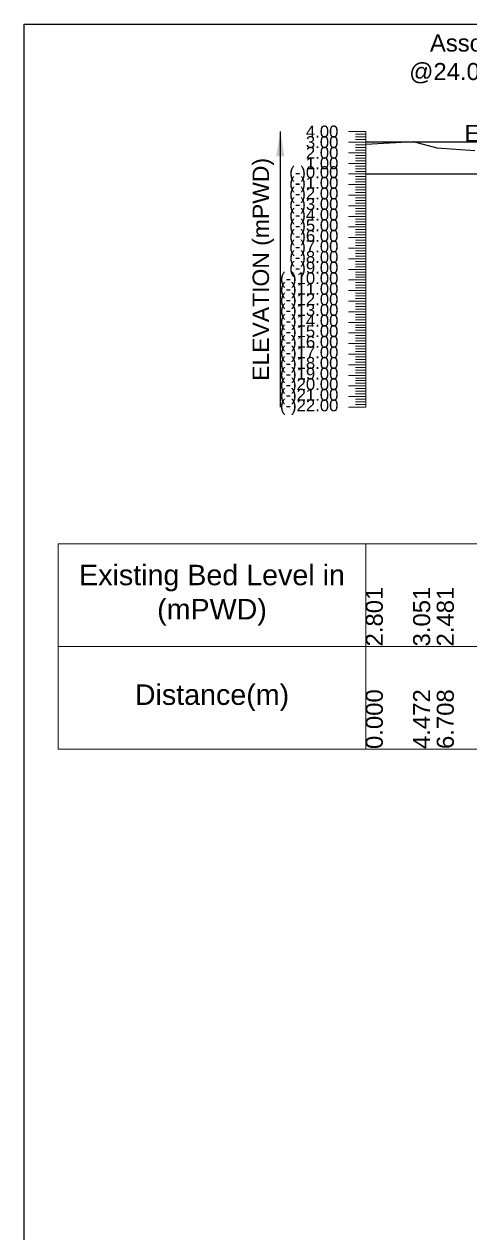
# Model space of a CAD drawing. Header units: inches. Extents: x 89000 to 845000, y -7071 to 18.
# Drawn here: x 310000 to 311305, y -3536 to 0 of the extents above; entities that cross this region are included whole.
import ezdxf

# ---------------------------------------------------------------- set-up
doc = ezdxf.new("R2010")
doc.units = ezdxf.units.IN
doc.header["$LTSCALE"] = 7
doc.header["$MEASUREMENT"] = 0
for name, color, linetype, lineweight in [('Cross section Data Border', 7, 'Continuous', 9), ('Cross Section Labels', 7, 'Continuous', 9), ('Existing_Bed_Level for Xsection', 7, 'Continuous', 25), ('Long Section Labels', 7, 'Continuous', 9)]:
    doc.layers.add(name, color=color, linetype=linetype, lineweight=lineweight)
doc.styles.get("Standard").update_dxf_attribs({"font": 'arial.ttf'})
doc.dimstyles.get("Standard").update_dxf_attribs({"dimtxt": 0.18, "dimasz": 0.18, "dimexe": 0.18, "dimexo": 0.0625, "dimgap": 0.09, "dimtad": 0, "dimtih": 1, "dimtoh": 1, "dimdec": 4, "dimzin": 0, "dimdsep": 46, "dimtxsty": 'Standard', "dimcen": 0.09, "dimadec": 0, "dimazin": 0, "dimtfac": 1, "dimtdec": 4, "dimtofl": 0, "dimtmove": 0, "dimatfit": 3, "dimfxl": 1, "dimtolj": 1, "dimtzin": 0, "dimarcsym": 0})

msp = doc.modelspace()

# ---------------------------------------------------------------- linework, layer by layer
msp.add_lwpolyline([(310000, 0), (320000, 0), (320000, -7071), (310000, -7071)], close=True)
at = {"layer": 'Cross section Data Border'}
msp.add_lwpolyline([(310100, -1520.26), (319197.17389, -1520.26), (319197.17389, -2120.26), (310100, -2120.26)], close=True, dxfattribs=at)
for points in [[(311000, -1520.26), (311000, -2120.26)], [(310100, -1820.26), (319197.17389, -1820.26)]]:
    msp.add_lwpolyline(points, dxfattribs=at)
at = {"layer": 'Existing_Bed_Level for Xsection'}
for points in [[(311000, -351.429), (311138.63621, -343.679), (311207.95432, -361.349), (311319.16453, -369.719)], [(311723.03803, -345.26), (311000, -345.26)], [(311000, -438.26), (319097.17389, -438.26)]]:
    msp.add_lwpolyline(points, dxfattribs=at)
at = {"layer": 'Long Section Labels'}
for points in [[(311000, -314.26), (310950, -314.26)], [(311000, -1120.26), (311000, -1089.26), (311000, -1058.26), (311000, -1027.26), (311000, -996.26), (311000, -965.26), (311000, -934.26), (311000, -903.26), (311000, -872.26), (311000, -841.26), (311000, -810.26), (311000, -779.26), (311000, -748.26), (311000, -717.26), (311000, -686.26), (311000, -655.26), (311000, -624.26), (311000, -593.26), (311000, -562.26), (311000, -531.26), (311000, -500.26), (311000, -469.26), (311000, -438.26), (311000, -407.26), (311000, -376.26), (311000, -345.26), (311000, -314.26)], [(311000, -345.26), (310950, -345.26)], [(311000, -322.01), (310970, -322.01)], [(311000, -329.76), (310970, -329.76)], [(311000, -337.51), (310970, -337.51)], [(311000, -353.01), (310970, -353.01)], [(311000, -376.26), (310950, -376.26)], [(311000, -360.76), (310970, -360.76)], [(311000, -368.51), (310970, -368.51)], [(311000, -384.01), (310970, -384.01)], [(311000, -407.26), (310950, -407.26)], [(311000, -391.76), (310970, -391.76)], [(311000, -399.51), (310970, -399.51)], [(311000, -415.01), (310970, -415.01)], [(311000, -422.76), (310970, -422.76)], [(311000, -438.26), (310950, -438.26)], [(311000, -430.51), (310970, -430.51)], [(311000, -446.01), (310970, -446.01)], [(311000, -453.76), (310970, -453.76)], [(311000, -469.26), (310950, -469.26)], [(311000, -461.51), (310970, -461.51)], [(311000, -477.01), (310970, -477.01)], [(311000, -484.76), (310970, -484.76)], [(311000, -492.51), (310970, -492.51)], [(311000, -500.26), (310950, -500.26)], [(311000, -508.01), (310970, -508.01)], [(311000, -515.76), (310970, -515.76)], [(311000, -523.51), (310970, -523.51)], [(311000, -531.26), (310950, -531.26)], [(311000, -562.26), (310950, -562.26)], [(311000, -539.01), (310970, -539.01)], [(311000, -546.76), (310970, -546.76)], [(311000, -554.51), (310970, -554.51)], [(311000, -593.26), (310950, -593.26)], [(311000, -570.01), (310970, -570.01)], [(311000, -577.76), (310970, -577.76)], [(311000, -585.51), (310970, -585.51)], [(311000, -601.01), (310970, -601.01)], [(311000, -624.26), (310950, -624.26)], [(311000, -608.76), (310970, -608.76)], [(311000, -616.51), (310970, -616.51)], [(311000, -632.01), (310970, -632.01)], [(311000, -655.26), (310950, -655.26)], [(311000, -639.76), (310970, -639.76)], [(311000, -647.51), (310970, -647.51)], [(311000, -663.01), (310970, -663.01)], [(311000, -670.76), (310970, -670.76)], [(311000, -686.26), (310950, -686.26)], [(311000, -678.51), (310970, -678.51)], [(311000, -694.01), (310970, -694.01)], [(311000, -701.76), (310970, -701.76)], [(311000, -717.26), (310950, -717.26)], [(311000, -709.51), (310970, -709.51)], [(311000, -725.01), (310970, -725.01)], [(311000, -732.76), (310970, -732.76)], [(311000, -740.51), (310970, -740.51)], [(311000, -748.26), (310950, -748.26)], [(311000, -756.01), (310970, -756.01)], [(311000, -763.76), (310970, -763.76)], [(311000, -771.51), (310970, -771.51)], [(311000, -779.26), (310950, -779.26)], [(311000, -810.26), (310950, -810.26)], [(311000, -787.01), (310970, -787.01)], [(311000, -794.76), (310970, -794.76)], [(311000, -802.51), (310970, -802.51)], [(311000, -841.26), (310950, -841.26)], [(311000, -818.01), (310970, -818.01)], [(311000, -825.76), (310970, -825.76)], [(311000, -833.51), (310970, -833.51)], [(311000, -872.26), (310950, -872.26)], [(311000, -849.01), (310970, -849.01)], [(311000, -856.76), (310970, -856.76)], [(311000, -864.51), (310970, -864.51)], [(311000, -880.01), (310970, -880.01)], [(311000, -903.26), (310950, -903.26)], [(311000, -887.76), (310970, -887.76)], [(311000, -895.51), (310970, -895.51)], [(311000, -911.01), (310970, -911.01)], [(311000, -918.76), (310970, -918.76)], [(311000, -934.26), (310950, -934.26)], [(311000, -926.51), (310970, -926.51)], [(311000, -942.01), (310970, -942.01)], [(311000, -949.76), (310970, -949.76)], [(311000, -965.26), (310950, -965.26)], [(311000, -957.51), (310970, -957.51)], [(311000, -973.01), (310970, -973.01)], [(311000, -980.76), (310970, -980.76)], [(311000, -988.51), (310970, -988.51)], [(311000, -996.26), (310950, -996.26)], [(311000, -1004.01), (310970, -1004.01)], [(311000, -1011.76), (310970, -1011.76)], [(311000, -1019.51), (310970, -1019.51)], [(311000, -1027.26), (310950, -1027.26)], [(311000, -1058.26), (310950, -1058.26)], [(311000, -1035.01), (310970, -1035.01)], [(311000, -1042.76), (310970, -1042.76)], [(311000, -1050.51), (310970, -1050.51)], [(311000, -1089.26), (310950, -1089.26)], [(311000, -1066.01), (310970, -1066.01)], [(311000, -1073.76), (310970, -1073.76)], [(311000, -1081.51), (310970, -1081.51)], [(311000, -1120.26), (310950, -1120.26)], [(311000, -1097.01), (310970, -1097.01)], [(311000, -1104.76), (310970, -1104.76)], [(311000, -1112.51), (310970, -1112.51)]]:
    msp.add_lwpolyline(points, dxfattribs=at)

# ---------------------------------------------------------------- texts
at = {"layer": 'Cross section Data Border', "char_height": 60, "width": 800, "attachment_point": 5}
for s, insert in [('Existing Bed Level in (mPWD)', (310550, -1670.26)), ('Distance(m)', (310550, -1970.26))]:
    msp.add_mtext(s, dxfattribs=dict(at, insert=insert))
at = {"layer": 'Cross Section Labels', "char_height": 50}
for s, insert, attachment_point in [(' Assorted 2 Layers C.C Blocks(excluding Blocks at key) to be Placed / dumped^J@24.00 m³/m (excluding void) at or below Working LWL as shown in the drawing.^J450 x 450 x 450-------- - 60 % by volume^J350 x 350 x 350-------- - 40 % by volume', (312387.47885, -345.26), 8), ('EGL', (311428.57885, -345.26), 9)]:
    msp.add_mtext(s, dxfattribs=dict(at, insert=insert, attachment_point=attachment_point))
at = {"layer": 'Long Section Labels', "char_height": 35, "attachment_point": 6}
for s, insert in [('4.00', (310920, -314.26)), ('3.00', (310920, -345.26)), ('2.00', (310920, -376.26)), ('(-)0.00', (310920, -438.26)), ('1.00', (310920, -407.26)), ('(-)1.00', (310920, -469.26)), ('(-)2.00', (310920, -500.26)), ('(-)3.00', (310920, -531.26)), ('(-)4.00', (310920, -562.26)), ('(-)5.00', (310920, -593.26)), ('(-)6.00', (310920, -624.26)), ('(-)7.00', (310920, -655.26)), ('(-)8.00', (310920, -686.26)), ('(-)9.00', (310920, -717.26)), ('(-)10.00', (310920, -748.26)), ('(-)11.00', (310920, -779.26)), ('(-)12.00', (310920, -810.26)), ('(-)13.00', (310920, -841.26)), ('(-)14.00', (310920, -872.26)), ('(-)15.00', (310920, -903.26)), ('(-)16.00', (310920, -934.26)), ('(-)17.00', (310920, -965.26)), ('(-)18.00', (310920, -996.26)), ('(-)19.00', (310920, -1027.26)), ('(-)20.00', (310920, -1058.26)), ('(-)21.00', (310920, -1089.26)), ('(-)22.00', (310920, -1120.26))]:
    msp.add_mtext(s, dxfattribs=dict(at, insert=insert))
at = {"layer": 'Long Section Labels', "rotation": 90}
for s, insert, char_height, attachment_point in [('ELEVATION (mPWD)', (310700, -717.26), 48, 5), ('2.801', (311000, -1820.26), 50, 1), ('3.051', (311138.63621, -1820.26), 50, 1), ('2.481', (311207.95432, -1820.26), 50, 1), ('0.000', (311000, -2120.26), 50, 1), ('4.472', (311138.63621, -2120.26), 50, 1), ('6.708', (311207.95432, -2120.26), 50, 1)]:
    msp.add_mtext(s, dxfattribs=dict(at, insert=insert, char_height=char_height, attachment_point=attachment_point))

# ---------------------------------------------------------------- leaders
at = {"layer": 'Long Section Labels'}
msp.add_leader([(310750, -314.26), (310750, -1120.26)], dimstyle='Standard', override={"dimasz": 72}, dxfattribs=at)

doc.saveas('drawing.dxf')
